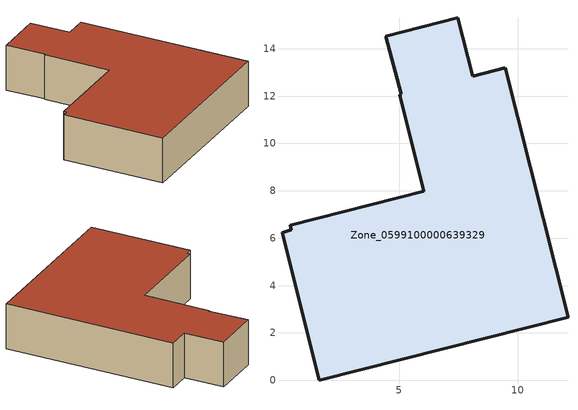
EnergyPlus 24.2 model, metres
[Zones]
Zone_0599100000639329
 floor ground (C_G): 6.04,7.97 5.02,12.06 5.08,12.08 4.44,14.52 7.47,15.3 8.11,12.84 9.49,13.19 12.13,2.65 1.62,0 0.05,6.23 0.45,6.35 0.4,6.55 z0
 wall outside (C_F): 12.13,2.65 9.49,13.19 8.11,12.84 7.47,15.3 4.44,14.52 5.08,12.08 5.02,12.06 6.04,7.97 0.4,6.55 0.45,6.35 0.05,6.23 1.62,0 12.13,2.65 z0:2.91
 roof outside (C_R): 6.04,7.97 0.4,6.55 0.45,6.35 0.05,6.23 1.62,0 12.13,2.65 9.49,13.19 8.11,12.84 7.47,15.3 4.44,14.52 5.08,12.08 5.02,12.06 z2.91
[BUILDING]
Pand.0599100000639329: North Axis=0; Terrain=City; Loads Convergence Tolerance Value=0.04; Temperature Convergence Tolerance Value=0.4; Solar Distribution=FullExterior; Maximum Number of Warmup Days=25; Minimum Number of Warmup Days=1
[Site:Location]
Rotterdam.The.Hague.AP_ZH_NLD Design_Conditions: Latitude=51.96; Longitude=4.45; Time Zone=1; Elevation=-4.5
[SITE:GROUNDTEMPERATURE:BUILDINGSURFACE]
18, 18, 18, 18, 18, 18, 18, 18, 18, 18, 18, 18
[MATERIAL] Thermal Absorptance=0.9; Solar Absorptance=0.7; Visible Absorptance=0.7
Name | Roughness | Thickness | Conductivity | Density | Specific Heat
G.TC.1965-1974 | MediumSmooth | 0.15 | 0.882353 | 540 | 1210
F.TC.1965-1974 | Rough | 0.3 | 0.697674 | 1920 | 840
R.TC.1965-1974 | MediumRough | 0.2 | 0.232558 | 1500 | 1000
[CONSTRUCTION]
C_G: G.TC.1965-1974
C_F: F.TC.1965-1974
C_R: R.TC.1965-1974
[ZONE]
Zone_0599100000639329: Type=1; Multiplier=1; Ceiling Height=Autocalculate; Volume=Autocalculate; Floor Area=autocalculate; Part of Total Floor Area=Yes
[ZONEINFILTRATION:DESIGNFLOWRATE]
Infil_Zone_0599100000639329: Zone or ZoneList or Space or SpaceList=Zone_0599100000639329; Schedule=AlwaysOn; Design Flow Rate Calculation Method=Flow/Area; Flow Rate per Floor Area=0.003; Constant Term Coefficient=1; Temperature Term Coefficient=0; Velocity Term Coefficient=0; Velocity Squared Term Coefficient=0
[HVACTEMPLATE:ZONE:IDEALLOADSAIRSYSTEM]
Zone_0599100000639329: Maximum Heating Supply Air Temperature=50; Minimum Cooling Supply Air Temperature=13; Maximum Heating Supply Air Humidity Ratio=0.0156; Minimum Cooling Supply Air Humidity Ratio=0.0077; Heating Limit=NoLimit; Cooling Limit=NoLimit; Dehumidification Control Type=ConstantSensibleHeatRatio; Cooling Sensible Heat Ratio=0.7; Dehumidification Setpoint=60; Humidification Control Type=None; Humidification Setpoint=30; Outdoor Air Method=None; Outdoor Air Flow Rate per Person=0.00944; Outdoor Air Flow Rate per Zone Floor Area=0; Outdoor Air Flow Rate per Zone=0; Demand Controlled Ventilation Type=None; Outdoor Air Economizer Type=NoEconomizer; Heat Recovery Type=None; Sensible Heat Recovery Effectiveness=0.7; Latent Heat Recovery Effectiveness=0.65
[ZONECONTROL:THERMOSTAT]
ThermostatControl_Zone_0599100000639329: Zone or ZoneList=Zone_0599100000639329; Control Type Schedule=DualSetpointControlType; Control 1=Thermostat_Zone_0599100000639329; Temperature Difference Between Cutout And Setpoint=0
[THERMOSTATSETPOINT:DUALSETPOINT]
Thermostat_Zone_0599100000639329: Heating Setpoint Temperature Schedule=HeatingSetpoint_Zone_0599100000639329; Cooling Setpoint Temperature Schedule=CoolingSetpoint_Zone_0599100000639329
[SCHEDULE:COMPACT]
HeatingSetpoint_Zone_0599100000639329: Through: 12/31, For: AllDays, Until: 24:00, 21
CoolingSetpoint_Zone_0599100000639329: Through: 12/31, For: AllDays, Until: 24:00, 24
DualSetpointControlType: Through: 12/31, For: AllDays, Until: 24:00, 4
AlwaysOn: Through: 12/31, For: AllDays, Until: 24:00, 1
